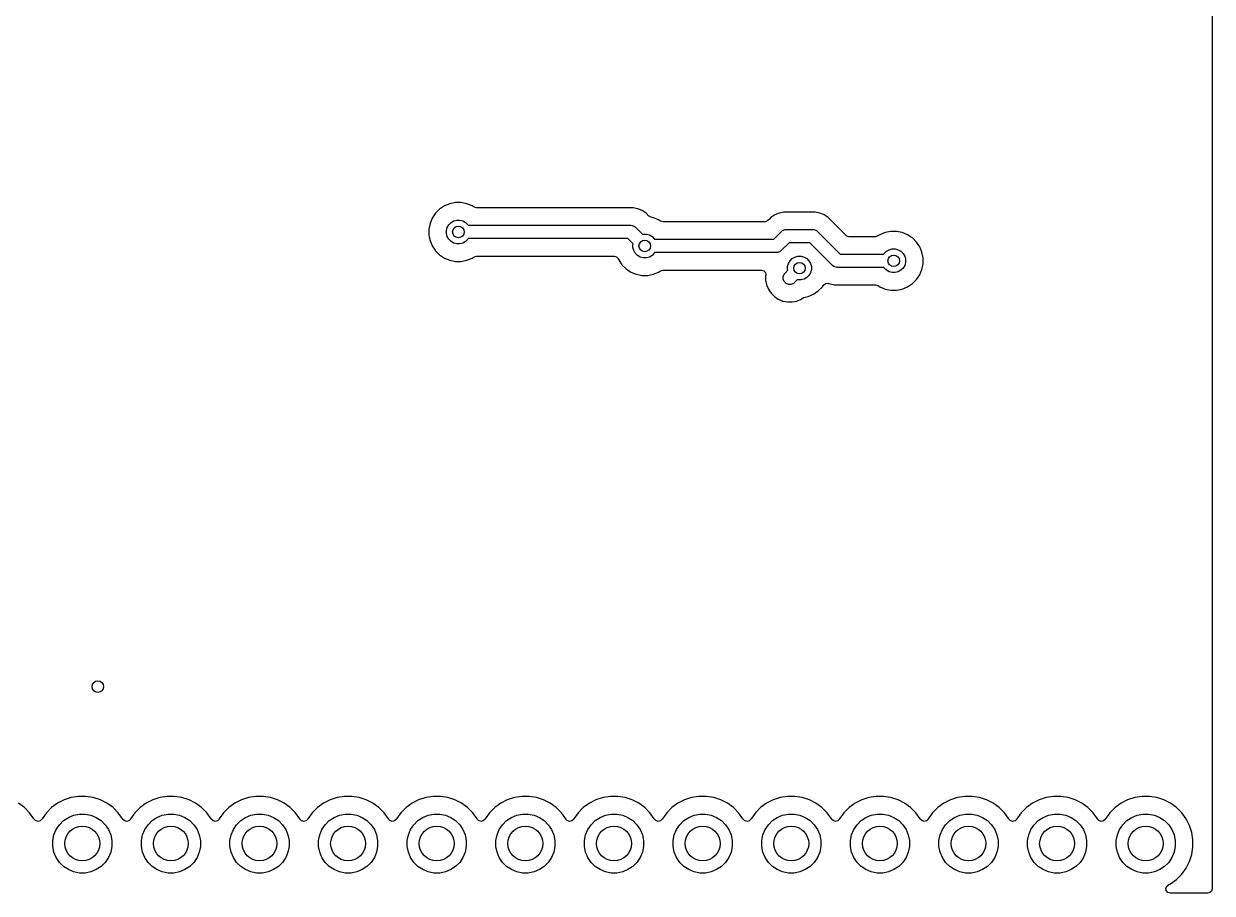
# Model space of a CAD drawing. Extents: x 2.38 to 6.32, y -6.47 to -4.51.
# Drawn here: x 4.975 to 6.316, y -6.473 to -5.492 of the extents above; entities that cross this region are included whole.
import ezdxf

# ---------------------------------------------------------------- set-up
doc = ezdxf.new("R2010")
doc.units = 0
doc.header["$MEASUREMENT"] = 0
doc.layers.add('BLACK', color=7, linetype='CONTINUOUS')

msp = doc.modelspace()

# ---------------------------------------------------------------- linework, layer by layer
at = {"layer": 'BLACK', "linetype": 'CONTINUOUS'}
for p, q in [((6.3159, -5.0729), (6.3159, -6.4684)), ((5.4495, -5.6977), (5.4441, -5.7013)), ((5.4556, -5.6952), (5.4495, -5.6977)), ((5.462, -5.6939), (5.4556, -5.6952)), ((5.4556, -5.6952), (5.4556, -5.6952)), ((5.4685, -5.6939), (5.462, -5.6939)), ((5.462, -5.6939), (5.462, -5.6939)), ((5.4749, -5.6952), (5.4685, -5.6939)), ((5.4685, -5.6939), (5.4685, -5.6939)), ((5.481, -5.6977), (5.4749, -5.6952)), ((5.4749, -5.6952), (5.4749, -5.6952)), ((5.4831, -5.699), (5.481, -5.6977)), ((5.4831, -5.6991), (5.4831, -5.699)), ((5.4858, -5.6999), (5.4831, -5.6991)), ((5.4358, -5.7114), (5.4333, -5.7174)), ((5.4395, -5.7059), (5.4358, -5.7114)), ((5.4441, -5.7013), (5.4395, -5.7059)), ((5.4395, -5.7059), (5.4395, -5.7059)), ((5.4441, -5.7013), (5.4441, -5.7013)), ((5.6625, -5.6999), (5.4858, -5.6999)), ((5.6677, -5.7009), (5.6625, -5.6999)), ((5.6625, -5.6999), (5.6625, -5.6999)), ((5.6727, -5.703), (5.6677, -5.7009)), ((5.6677, -5.7009), (5.6677, -5.7009)), ((5.6771, -5.706), (5.6727, -5.703)), ((5.6803, -5.7091), (5.6771, -5.706)), ((5.6804, -5.7092), (5.6803, -5.7091)), ((5.6829, -5.7105), (5.6804, -5.7092)), ((5.6853, -5.711), (5.6829, -5.7105)), ((5.6913, -5.7135), (5.6853, -5.711)), ((5.6853, -5.711), (5.6853, -5.711)), ((5.6853, -5.711), (5.6853, -5.711)), ((5.8162, -5.7125), (5.8145, -5.7143)), ((5.818, -5.7108), (5.8162, -5.7125)), ((5.8224, -5.7078), (5.818, -5.7108)), ((5.8274, -5.7057), (5.8224, -5.7078)), ((5.8326, -5.7047), (5.8274, -5.7057)), ((5.8274, -5.7057), (5.8274, -5.7057)), ((5.8678, -5.7047), (5.8326, -5.7047)), ((5.8326, -5.7047), (5.8326, -5.7047)), ((5.8731, -5.7057), (5.8678, -5.7047)), ((5.8678, -5.7047), (5.8678, -5.7047)), ((5.8773, -5.7075), (5.8731, -5.7057)), ((5.8731, -5.7057), (5.8731, -5.7057)), ((5.878, -5.7078), (5.8773, -5.7075)), ((5.8825, -5.7108), (5.878, -5.7078)), ((5.9027, -5.731), (5.8825, -5.7108)), ((5.4333, -5.7174), (5.432, -5.7238)), ((5.432, -5.7238), (5.432, -5.7304)), ((5.4333, -5.7174), (5.4333, -5.7174)), ((5.4519, -5.7253), (5.4528, -5.7219)), ((5.4519, -5.7289), (5.4519, -5.7253)), ((5.4528, -5.7219), (5.4545, -5.7189)), ((5.4545, -5.7189), (5.457, -5.7164)), ((5.457, -5.7164), (5.4601, -5.7146)), ((5.4601, -5.7146), (5.4635, -5.7137)), ((5.4635, -5.7137), (5.467, -5.7137)), ((5.467, -5.7137), (5.4704, -5.7146)), ((5.4704, -5.7146), (5.4735, -5.7164)), ((5.4735, -5.7164), (5.476, -5.7189)), ((5.476, -5.7189), (5.4764, -5.7196)), ((5.4764, -5.7196), (5.6598, -5.7196)), ((5.6598, -5.7196), (5.6613, -5.7197)), ((5.6613, -5.7197), (5.664, -5.7209)), ((5.664, -5.7209), (5.6651, -5.7218)), ((5.6651, -5.7218), (5.6731, -5.7297)), ((5.6934, -5.7149), (5.6913, -5.7135)), ((5.6935, -5.7149), (5.6934, -5.7149)), ((5.6962, -5.7157), (5.6935, -5.7149)), ((5.811, -5.7157), (5.6962, -5.7157)), ((5.812, -5.7156), (5.811, -5.7157)), ((5.8145, -5.7143), (5.812, -5.7156)), ((5.83, -5.7266), (5.8312, -5.7256)), ((5.8312, -5.7256), (5.8339, -5.7245)), ((5.8312, -5.7256), (5.8312, -5.7256)), ((5.8339, -5.7245), (5.8353, -5.7244)), ((5.8353, -5.7244), (5.8651, -5.7244)), ((5.8651, -5.7244), (5.8666, -5.7245)), ((5.8666, -5.7245), (5.8693, -5.7256)), ((5.8693, -5.7256), (5.8704, -5.7266)), ((5.432, -5.7304), (5.4325, -5.7325)), ((5.4325, -5.7325), (5.4333, -5.7368)), ((5.4333, -5.7368), (5.4358, -5.7428)), ((5.4528, -5.7323), (5.4519, -5.7289)), ((5.4545, -5.7353), (5.4528, -5.7323)), ((5.457, -5.7378), (5.4545, -5.7353)), ((5.4601, -5.7396), (5.457, -5.7378)), ((5.4735, -5.7378), (5.4704, -5.7396)), ((5.476, -5.7353), (5.4735, -5.7378)), ((5.4764, -5.7346), (5.476, -5.7353)), ((5.6567, -5.7346), (5.4764, -5.7346)), ((5.6624, -5.7404), (5.6567, -5.7346)), ((5.6731, -5.7297), (5.6739, -5.7295)), ((5.6739, -5.7295), (5.6774, -5.7295)), ((5.6774, -5.7295), (5.6808, -5.7304)), ((5.6808, -5.7304), (5.6838, -5.7322)), ((5.6838, -5.7322), (5.6863, -5.7347)), ((5.6863, -5.7347), (5.6867, -5.7354)), ((5.6867, -5.7354), (5.8212, -5.7354)), ((5.8212, -5.7354), (5.83, -5.7266)), ((5.8384, -5.7394), (5.8296, -5.7482)), ((5.862, -5.7394), (5.8384, -5.7394)), ((5.8876, -5.765), (5.862, -5.7394)), ((5.8704, -5.7266), (5.896, -5.7522)), ((5.9036, -5.7317), (5.9027, -5.731)), ((5.9062, -5.7325), (5.9036, -5.7317)), ((5.9359, -5.7325), (5.9062, -5.7325)), ((5.936, -5.7325), (5.9359, -5.7325)), ((5.9387, -5.7316), (5.936, -5.7325)), ((5.9407, -5.7302), (5.9387, -5.7316)), ((5.9468, -5.7277), (5.9407, -5.7302)), ((5.9532, -5.7265), (5.9468, -5.7277)), ((5.9468, -5.7277), (5.9468, -5.7277)), ((5.9597, -5.7265), (5.9532, -5.7265)), ((5.9532, -5.7265), (5.9532, -5.7265)), ((5.9659, -5.7277), (5.9597, -5.7265)), ((5.9597, -5.7265), (5.9597, -5.7265)), ((5.9661, -5.7277), (5.9659, -5.7277)), ((5.9722, -5.7302), (5.9661, -5.7277)), ((5.9743, -5.7317), (5.9722, -5.7302)), ((5.9776, -5.7339), (5.9743, -5.7317)), ((5.9822, -5.7385), (5.9776, -5.7339)), ((5.9776, -5.7339), (5.9776, -5.7339)), ((5.9859, -5.7439), (5.9822, -5.7385)), ((5.9822, -5.7385), (5.9822, -5.7385)), ((5.4358, -5.7428), (5.439, -5.7475)), ((5.439, -5.7475), (5.4395, -5.7483)), ((5.4395, -5.7483), (5.4395, -5.7483)), ((5.4395, -5.7483), (5.4441, -5.7529)), ((5.4441, -5.7529), (5.4441, -5.7529)), ((5.4441, -5.7529), (5.4495, -5.7565)), ((5.4635, -5.7405), (5.4601, -5.7396)), ((5.467, -5.7405), (5.4635, -5.7405)), ((5.4704, -5.7396), (5.467, -5.7405)), ((5.6622, -5.7412), (5.6624, -5.7404)), ((5.6622, -5.7447), (5.6622, -5.7412)), ((5.6631, -5.7481), (5.6622, -5.7447)), ((5.6649, -5.7511), (5.6631, -5.7481)), ((5.6674, -5.7536), (5.6649, -5.7511)), ((5.6863, -5.7511), (5.6838, -5.7536)), ((5.6867, -5.7504), (5.6863, -5.7511)), ((5.8243, -5.7504), (5.6867, -5.7504)), ((5.8258, -5.7503), (5.8243, -5.7504)), ((5.8285, -5.7491), (5.8258, -5.7503)), ((5.8296, -5.7482), (5.8285, -5.7491)), ((5.896, -5.7522), (5.9453, -5.7522)), ((5.9453, -5.7522), (5.9457, -5.7514)), ((5.9457, -5.7514), (5.9482, -5.7489)), ((5.9482, -5.7489), (5.9513, -5.7472)), ((5.9513, -5.7472), (5.9547, -5.7463)), ((5.9547, -5.7463), (5.9582, -5.7463)), ((5.9582, -5.7463), (5.9616, -5.7472)), ((5.9616, -5.7472), (5.9647, -5.7489)), ((5.9647, -5.7489), (5.9672, -5.7514)), ((5.9672, -5.7514), (5.9689, -5.7545)), ((5.9884, -5.75), (5.9859, -5.7439)), ((5.9897, -5.7564), (5.9884, -5.75)), ((5.4495, -5.7565), (5.4556, -5.759)), ((5.4556, -5.759), (5.462, -5.7603)), ((5.462, -5.7603), (5.462, -5.7603)), ((5.462, -5.7603), (5.4685, -5.7603)), ((5.4685, -5.7603), (5.4749, -5.759)), ((5.4685, -5.7603), (5.4685, -5.7603)), ((5.4749, -5.759), (5.481, -5.7565)), ((5.481, -5.7565), (5.4831, -5.7551)), ((5.4831, -5.7551), (5.4857, -5.7543)), ((5.4857, -5.7543), (5.4858, -5.7543)), ((5.4858, -5.7543), (5.6411, -5.7543)), ((5.6411, -5.7543), (5.6438, -5.7551)), ((5.6438, -5.7551), (5.6456, -5.7572)), ((5.6456, -5.7572), (5.6457, -5.7574)), ((5.6457, -5.7574), (5.6462, -5.7586)), ((5.6462, -5.7586), (5.6462, -5.7586)), ((5.6462, -5.7586), (5.6498, -5.7641)), ((5.6498, -5.7641), (5.6498, -5.7641)), ((5.6498, -5.7641), (5.6545, -5.7687)), ((5.6705, -5.7554), (5.6674, -5.7536)), ((5.6739, -5.7563), (5.6705, -5.7554)), ((5.6774, -5.7563), (5.6739, -5.7563)), ((5.6808, -5.7554), (5.6774, -5.7563)), ((5.6838, -5.7536), (5.6808, -5.7554)), ((5.8368, -5.7661), (5.8378, -5.7627)), ((5.8368, -5.7696), (5.8368, -5.7661)), ((5.8378, -5.7627), (5.8395, -5.7597)), ((5.8395, -5.7597), (5.842, -5.7572)), ((5.842, -5.7572), (5.8451, -5.7554)), ((5.8451, -5.7554), (5.8485, -5.7545)), ((5.8485, -5.7545), (5.852, -5.7545)), ((5.852, -5.7545), (5.8554, -5.7554)), ((5.8554, -5.7554), (5.8585, -5.7572)), ((5.8585, -5.7572), (5.8609, -5.7597)), ((5.8609, -5.7597), (5.8627, -5.7627)), ((5.8627, -5.7627), (5.8636, -5.7661)), ((5.8636, -5.7661), (5.8636, -5.7696)), ((5.8888, -5.7659), (5.8876, -5.765)), ((5.8915, -5.767), (5.8888, -5.7659)), ((5.9689, -5.7648), (5.9672, -5.7679)), ((5.9689, -5.7545), (5.9698, -5.7579)), ((5.9698, -5.7614), (5.9689, -5.7648)), ((5.9698, -5.7579), (5.9698, -5.7614)), ((5.9884, -5.7693), (5.9897, -5.7629)), ((5.9897, -5.7629), (5.9897, -5.7564)), ((5.6545, -5.7687), (5.6545, -5.7687)), ((5.6545, -5.7687), (5.6599, -5.7723)), ((5.6599, -5.7723), (5.6659, -5.7748)), ((5.6659, -5.7748), (5.6723, -5.7761)), ((5.6723, -5.7761), (5.6723, -5.7761)), ((5.6723, -5.7761), (5.6789, -5.7761)), ((5.6789, -5.7761), (5.6853, -5.7748)), ((5.6789, -5.7761), (5.6789, -5.7761)), ((5.6853, -5.7748), (5.6913, -5.7723)), ((5.6913, -5.7723), (5.6934, -5.771)), ((5.6934, -5.771), (5.6961, -5.7701)), ((5.6961, -5.7701), (5.6962, -5.7701)), ((5.6962, -5.7701), (5.8072, -5.7701)), ((5.8072, -5.7701), (5.8099, -5.7709)), ((5.8099, -5.7709), (5.8117, -5.773)), ((5.8117, -5.773), (5.8121, -5.7758)), ((5.8121, -5.7758), (5.812, -5.776)), ((5.812, -5.776), (5.812, -5.7762)), ((5.812, -5.7762), (5.812, -5.7816)), ((5.8318, -5.7775), (5.833, -5.7747)), ((5.8318, -5.7804), (5.8318, -5.7775)), ((5.833, -5.7747), (5.8339, -5.7736)), ((5.8339, -5.7736), (5.8371, -5.7704)), ((5.8371, -5.7704), (5.8368, -5.7696)), ((5.8585, -5.7786), (5.8554, -5.7804)), ((5.8609, -5.7761), (5.8585, -5.7786)), ((5.8627, -5.7731), (5.8609, -5.7761)), ((5.8636, -5.7696), (5.8627, -5.7731)), ((5.8929, -5.7672), (5.8915, -5.767)), ((5.9453, -5.7672), (5.8929, -5.7672)), ((5.9457, -5.7679), (5.9453, -5.7672)), ((5.9482, -5.7704), (5.9457, -5.7679)), ((5.9513, -5.7721), (5.9482, -5.7704)), ((5.9547, -5.773), (5.9513, -5.7721)), ((5.9582, -5.773), (5.9547, -5.773)), ((5.9616, -5.7721), (5.9582, -5.773)), ((5.9647, -5.7704), (5.9616, -5.7721)), ((5.9672, -5.7679), (5.9647, -5.7704)), ((5.9822, -5.7808), (5.9859, -5.7754)), ((5.9859, -5.7754), (5.9884, -5.7693)), ((5.812, -5.7816), (5.813, -5.7868)), ((5.813, -5.7868), (5.813, -5.7868)), ((5.813, -5.7868), (5.8131, -5.7869)), ((5.8131, -5.7869), (5.8151, -5.7918)), ((5.8151, -5.7918), (5.8164, -5.7937)), ((5.833, -5.7831), (5.8318, -5.7804)), ((5.835, -5.7851), (5.833, -5.7831)), ((5.8377, -5.7863), (5.835, -5.7851)), ((5.8407, -5.7863), (5.8377, -5.7863)), ((5.8434, -5.7851), (5.8407, -5.7863)), ((5.8445, -5.7842), (5.8434, -5.7851)), ((5.8477, -5.7811), (5.8445, -5.7842)), ((5.8485, -5.7813), (5.8477, -5.7811)), ((5.852, -5.7813), (5.8485, -5.7813)), ((5.8554, -5.7804), (5.852, -5.7813)), ((5.8714, -5.7937), (5.876, -5.7891)), ((5.876, -5.7891), (5.8774, -5.787)), ((5.8774, -5.787), (5.8795, -5.7852)), ((5.8795, -5.7852), (5.8823, -5.7849)), ((5.8823, -5.7849), (5.8834, -5.7852)), ((5.8834, -5.7852), (5.885, -5.7858)), ((5.885, -5.7858), (5.8902, -5.7869)), ((5.8902, -5.7869), (5.9359, -5.7869)), ((5.9359, -5.7869), (5.9386, -5.7876)), ((5.9386, -5.7876), (5.9387, -5.7877)), ((5.9387, -5.7877), (5.9407, -5.7891)), ((5.9407, -5.7891), (5.9468, -5.7916)), ((5.9468, -5.7916), (5.9532, -5.7929)), ((5.9532, -5.7929), (5.9532, -5.7929)), ((5.9532, -5.7929), (5.9597, -5.7929)), ((5.9597, -5.7929), (5.9661, -5.7916)), ((5.9597, -5.7929), (5.9597, -5.7929)), ((5.9661, -5.7916), (5.9722, -5.7891)), ((5.9722, -5.7891), (5.9776, -5.7854)), ((5.9776, -5.7854), (5.9822, -5.7808)), ((5.8164, -5.7937), (5.8181, -5.7963)), ((5.8181, -5.7963), (5.8181, -5.7963)), ((5.8181, -5.7963), (5.8219, -5.8)), ((5.8219, -5.8), (5.8219, -5.8)), ((5.8219, -5.8), (5.8219, -5.8)), ((5.8219, -5.8), (5.8263, -5.803)), ((5.8263, -5.803), (5.8313, -5.8051)), ((5.8313, -5.8051), (5.8365, -5.8061)), ((5.8365, -5.8061), (5.8365, -5.8061)), ((5.8365, -5.8061), (5.8419, -5.8061)), ((5.8419, -5.8061), (5.8471, -5.8051)), ((5.8419, -5.8061), (5.8419, -5.8061)), ((5.8471, -5.8051), (5.8521, -5.803)), ((5.8521, -5.803), (5.8548, -5.8012)), ((5.8548, -5.8012), (5.8566, -5.8005)), ((5.8566, -5.8005), (5.8599, -5.7998)), ((5.8599, -5.7998), (5.866, -5.7973)), ((5.866, -5.7973), (5.8714, -5.7937)), ((5.0205, -6.368), (5.0131, -6.3718)), ((5.0285, -6.3655), (5.0205, -6.368)), ((5.0205, -6.368), (5.0205, -6.368)), ((5.0368, -6.3642), (5.0285, -6.3655)), ((5.0285, -6.3655), (5.0285, -6.3655)), ((5.0285, -6.3655), (5.0285, -6.3655)), ((5.0451, -6.3642), (5.0368, -6.3642)), ((5.0534, -6.3655), (5.0451, -6.3642)), ((5.0614, -6.368), (5.0534, -6.3655)), ((5.0688, -6.3718), (5.0614, -6.368)), ((5.1205, -6.368), (5.1131, -6.3718)), ((5.1285, -6.3655), (5.1205, -6.368)), ((5.1205, -6.368), (5.1205, -6.368)), ((5.1368, -6.3642), (5.1285, -6.3655)), ((5.1285, -6.3655), (5.1285, -6.3655)), ((5.1285, -6.3655), (5.1285, -6.3655)), ((5.1451, -6.3642), (5.1368, -6.3642)), ((5.1534, -6.3655), (5.1451, -6.3642)), ((5.1614, -6.368), (5.1534, -6.3655)), ((5.1688, -6.3718), (5.1614, -6.368)), ((5.2205, -6.368), (5.2131, -6.3718)), ((5.2285, -6.3655), (5.2205, -6.368)), ((5.2205, -6.368), (5.2205, -6.368)), ((5.2368, -6.3642), (5.2285, -6.3655)), ((5.2285, -6.3655), (5.2285, -6.3655)), ((5.2285, -6.3655), (5.2285, -6.3655)), ((5.2451, -6.3642), (5.2368, -6.3642)), ((5.2534, -6.3655), (5.2451, -6.3642)), ((5.2614, -6.368), (5.2534, -6.3655)), ((5.2688, -6.3718), (5.2614, -6.368)), ((5.3205, -6.368), (5.3131, -6.3718)), ((5.3285, -6.3655), (5.3205, -6.368)), ((5.3205, -6.368), (5.3205, -6.368)), ((5.3368, -6.3642), (5.3285, -6.3655)), ((5.3285, -6.3655), (5.3285, -6.3655)), ((5.3285, -6.3655), (5.3285, -6.3655)), ((5.3451, -6.3642), (5.3368, -6.3642)), ((5.3534, -6.3655), (5.3451, -6.3642)), ((5.3614, -6.368), (5.3534, -6.3655)), ((5.3688, -6.3718), (5.3614, -6.368)), ((5.4205, -6.368), (5.4131, -6.3718)), ((5.4285, -6.3655), (5.4205, -6.368)), ((5.4205, -6.368), (5.4205, -6.368)), ((5.4368, -6.3642), (5.4285, -6.3655)), ((5.4285, -6.3655), (5.4285, -6.3655)), ((5.4285, -6.3655), (5.4285, -6.3655)), ((5.4451, -6.3642), (5.4368, -6.3642)), ((5.4534, -6.3655), (5.4451, -6.3642)), ((5.4614, -6.368), (5.4534, -6.3655)), ((5.4688, -6.3718), (5.4614, -6.368)), ((5.5205, -6.368), (5.5131, -6.3718)), ((5.5285, -6.3655), (5.5205, -6.368)), ((5.5205, -6.368), (5.5205, -6.368)), ((5.5368, -6.3642), (5.5285, -6.3655)), ((5.5285, -6.3655), (5.5285, -6.3655)), ((5.5285, -6.3655), (5.5285, -6.3655)), ((5.5451, -6.3642), (5.5368, -6.3642)), ((5.5534, -6.3655), (5.5451, -6.3642)), ((5.5614, -6.368), (5.5534, -6.3655)), ((5.5688, -6.3718), (5.5614, -6.368)), ((5.6205, -6.368), (5.6131, -6.3718)), ((5.6285, -6.3655), (5.6205, -6.368)), ((5.6205, -6.368), (5.6205, -6.368)), ((5.6368, -6.3642), (5.6285, -6.3655)), ((5.6285, -6.3655), (5.6285, -6.3655)), ((5.6285, -6.3655), (5.6285, -6.3655)), ((5.6451, -6.3642), (5.6368, -6.3642)), ((5.6534, -6.3655), (5.6451, -6.3642)), ((5.6614, -6.368), (5.6534, -6.3655)), ((5.6688, -6.3718), (5.6614, -6.368)), ((5.7205, -6.368), (5.7131, -6.3718)), ((5.7285, -6.3655), (5.7205, -6.368)), ((5.7205, -6.368), (5.7205, -6.368)), ((5.7368, -6.3642), (5.7285, -6.3655)), ((5.7285, -6.3655), (5.7285, -6.3655)), ((5.7285, -6.3655), (5.7285, -6.3655)), ((5.7451, -6.3642), (5.7368, -6.3642)), ((5.7534, -6.3655), (5.7451, -6.3642)), ((5.7614, -6.368), (5.7534, -6.3655)), ((5.7688, -6.3718), (5.7614, -6.368)), ((5.8205, -6.368), (5.8131, -6.3718)), ((5.8285, -6.3655), (5.8205, -6.368)), ((5.8205, -6.368), (5.8205, -6.368)), ((5.8368, -6.3642), (5.8285, -6.3655)), ((5.8285, -6.3655), (5.8285, -6.3655)), ((5.8285, -6.3655), (5.8285, -6.3655)), ((5.8451, -6.3642), (5.8368, -6.3642)), ((5.8534, -6.3655), (5.8451, -6.3642)), ((5.8614, -6.368), (5.8534, -6.3655)), ((5.8688, -6.3718), (5.8614, -6.368)), ((5.9205, -6.368), (5.9131, -6.3718)), ((5.9285, -6.3655), (5.9205, -6.368)), ((5.9205, -6.368), (5.9205, -6.368)), ((5.9368, -6.3642), (5.9285, -6.3655)), ((5.9285, -6.3655), (5.9285, -6.3655)), ((5.9285, -6.3655), (5.9285, -6.3655)), ((5.9451, -6.3642), (5.9368, -6.3642)), ((5.9534, -6.3655), (5.9451, -6.3642)), ((5.9614, -6.368), (5.9534, -6.3655)), ((5.9688, -6.3718), (5.9614, -6.368)), ((6.0205, -6.368), (6.0131, -6.3718)), ((6.0285, -6.3655), (6.0205, -6.368)), ((6.0205, -6.368), (6.0205, -6.368)), ((6.0368, -6.3642), (6.0285, -6.3655)), ((6.0285, -6.3655), (6.0285, -6.3655)), ((6.0285, -6.3655), (6.0285, -6.3655)), ((6.0451, -6.3642), (6.0368, -6.3642)), ((6.0534, -6.3655), (6.0451, -6.3642)), ((6.0614, -6.368), (6.0534, -6.3655)), ((6.0688, -6.3718), (6.0614, -6.368)), ((6.1205, -6.368), (6.1131, -6.3718)), ((6.1285, -6.3655), (6.1205, -6.368)), ((6.1205, -6.368), (6.1205, -6.368)), ((6.1368, -6.3642), (6.1285, -6.3655)), ((6.1285, -6.3655), (6.1285, -6.3655)), ((6.1285, -6.3655), (6.1285, -6.3655)), ((6.1451, -6.3642), (6.1368, -6.3642)), ((6.1534, -6.3655), (6.1451, -6.3642)), ((6.1614, -6.368), (6.1534, -6.3655)), ((6.1688, -6.3718), (6.1614, -6.368)), ((6.2205, -6.368), (6.2131, -6.3718)), ((6.2285, -6.3655), (6.2205, -6.368)), ((6.2205, -6.368), (6.2205, -6.368)), ((6.2368, -6.3642), (6.2285, -6.3655)), ((6.2285, -6.3655), (6.2285, -6.3655)), ((6.2285, -6.3655), (6.2285, -6.3655)), ((6.2451, -6.3642), (6.2368, -6.3642)), ((6.2534, -6.3655), (6.2451, -6.3642)), ((6.2614, -6.368), (6.2534, -6.3655)), ((6.2688, -6.3718), (6.2614, -6.368)), ((4.9756, -6.3768), (4.9688, -6.3718)), ((4.9815, -6.3827), (4.9756, -6.3768)), ((4.9756, -6.3768), (4.9756, -6.3768)), ((4.9756, -6.3768), (4.9756, -6.3768)), ((4.9864, -6.3895), (4.9815, -6.3827)), ((4.9815, -6.3827), (4.9815, -6.3827)), ((4.9815, -6.3827), (4.9815, -6.3827)), ((5.0004, -6.3827), (4.9955, -6.3895)), ((5.0063, -6.3768), (5.0004, -6.3827)), ((5.0004, -6.3827), (5.0004, -6.3827)), ((5.0131, -6.3718), (5.0063, -6.3768)), ((5.0063, -6.3768), (5.0063, -6.3768)), ((5.0756, -6.3768), (5.0688, -6.3718)), ((5.0815, -6.3827), (5.0756, -6.3768)), ((5.0756, -6.3768), (5.0756, -6.3768)), ((5.0756, -6.3768), (5.0756, -6.3768)), ((5.0864, -6.3895), (5.0815, -6.3827)), ((5.0815, -6.3827), (5.0815, -6.3827)), ((5.0815, -6.3827), (5.0815, -6.3827)), ((5.1004, -6.3827), (5.0955, -6.3895)), ((5.1063, -6.3768), (5.1004, -6.3827)), ((5.1004, -6.3827), (5.1004, -6.3827)), ((5.1131, -6.3718), (5.1063, -6.3768)), ((5.1063, -6.3768), (5.1063, -6.3768)), ((5.1756, -6.3768), (5.1688, -6.3718)), ((5.1815, -6.3827), (5.1756, -6.3768)), ((5.1756, -6.3768), (5.1756, -6.3768)), ((5.1756, -6.3768), (5.1756, -6.3768)), ((5.1864, -6.3895), (5.1815, -6.3827)), ((5.1815, -6.3827), (5.1815, -6.3827)), ((5.1815, -6.3827), (5.1815, -6.3827)), ((5.2004, -6.3827), (5.1955, -6.3895)), ((5.2063, -6.3768), (5.2004, -6.3827)), ((5.2004, -6.3827), (5.2004, -6.3827)), ((5.2131, -6.3718), (5.2063, -6.3768)), ((5.2063, -6.3768), (5.2063, -6.3768)), ((5.2756, -6.3768), (5.2688, -6.3718)), ((5.2815, -6.3827), (5.2756, -6.3768)), ((5.2756, -6.3768), (5.2756, -6.3768)), ((5.2756, -6.3768), (5.2756, -6.3768)), ((5.2864, -6.3895), (5.2815, -6.3827)), ((5.2815, -6.3827), (5.2815, -6.3827)), ((5.2815, -6.3827), (5.2815, -6.3827)), ((5.3004, -6.3827), (5.2955, -6.3895)), ((5.3063, -6.3768), (5.3004, -6.3827)), ((5.3004, -6.3827), (5.3004, -6.3827)), ((5.3131, -6.3718), (5.3063, -6.3768)), ((5.3063, -6.3768), (5.3063, -6.3768)), ((5.3756, -6.3768), (5.3688, -6.3718)), ((5.3815, -6.3827), (5.3756, -6.3768)), ((5.3756, -6.3768), (5.3756, -6.3768)), ((5.3756, -6.3768), (5.3756, -6.3768)), ((5.3864, -6.3895), (5.3815, -6.3827)), ((5.3815, -6.3827), (5.3815, -6.3827)), ((5.3815, -6.3827), (5.3815, -6.3827)), ((5.4004, -6.3827), (5.3955, -6.3895)), ((5.4063, -6.3768), (5.4004, -6.3827)), ((5.4004, -6.3827), (5.4004, -6.3827)), ((5.4131, -6.3718), (5.4063, -6.3768)), ((5.4063, -6.3768), (5.4063, -6.3768)), ((5.4756, -6.3768), (5.4688, -6.3718)), ((5.4815, -6.3827), (5.4756, -6.3768)), ((5.4756, -6.3768), (5.4756, -6.3768)), ((5.4756, -6.3768), (5.4756, -6.3768)), ((5.4864, -6.3895), (5.4815, -6.3827)), ((5.4815, -6.3827), (5.4815, -6.3827)), ((5.4815, -6.3827), (5.4815, -6.3827)), ((5.5004, -6.3827), (5.4955, -6.3895)), ((5.5063, -6.3768), (5.5004, -6.3827)), ((5.5004, -6.3827), (5.5004, -6.3827)), ((5.5131, -6.3718), (5.5063, -6.3768)), ((5.5063, -6.3768), (5.5063, -6.3768)), ((5.5756, -6.3768), (5.5688, -6.3718)), ((5.5815, -6.3827), (5.5756, -6.3768)), ((5.5756, -6.3768), (5.5756, -6.3768)), ((5.5756, -6.3768), (5.5756, -6.3768)), ((5.5864, -6.3895), (5.5815, -6.3827)), ((5.5815, -6.3827), (5.5815, -6.3827)), ((5.5815, -6.3827), (5.5815, -6.3827)), ((5.6004, -6.3827), (5.5955, -6.3895)), ((5.6063, -6.3768), (5.6004, -6.3827)), ((5.6004, -6.3827), (5.6004, -6.3827)), ((5.6131, -6.3718), (5.6063, -6.3768)), ((5.6063, -6.3768), (5.6063, -6.3768)), ((5.6756, -6.3768), (5.6688, -6.3718)), ((5.6815, -6.3827), (5.6756, -6.3768)), ((5.6756, -6.3768), (5.6756, -6.3768)), ((5.6756, -6.3768), (5.6756, -6.3768)), ((5.6864, -6.3895), (5.6815, -6.3827)), ((5.6815, -6.3827), (5.6815, -6.3827)), ((5.6815, -6.3827), (5.6815, -6.3827)), ((5.7004, -6.3827), (5.6955, -6.3895)), ((5.7063, -6.3768), (5.7004, -6.3827)), ((5.7004, -6.3827), (5.7004, -6.3827)), ((5.7131, -6.3718), (5.7063, -6.3768)), ((5.7063, -6.3768), (5.7063, -6.3768)), ((5.7756, -6.3768), (5.7688, -6.3718)), ((5.7815, -6.3827), (5.7756, -6.3768)), ((5.7756, -6.3768), (5.7756, -6.3768)), ((5.7756, -6.3768), (5.7756, -6.3768)), ((5.7864, -6.3895), (5.7815, -6.3827)), ((5.7815, -6.3827), (5.7815, -6.3827)), ((5.7815, -6.3827), (5.7815, -6.3827)), ((5.8004, -6.3827), (5.7955, -6.3895)), ((5.8063, -6.3768), (5.8004, -6.3827)), ((5.8004, -6.3827), (5.8004, -6.3827)), ((5.8131, -6.3718), (5.8063, -6.3768)), ((5.8063, -6.3768), (5.8063, -6.3768)), ((5.8756, -6.3768), (5.8688, -6.3718)), ((5.8815, -6.3827), (5.8756, -6.3768)), ((5.8756, -6.3768), (5.8756, -6.3768)), ((5.8756, -6.3768), (5.8756, -6.3768)), ((5.8864, -6.3895), (5.8815, -6.3827)), ((5.8815, -6.3827), (5.8815, -6.3827)), ((5.8815, -6.3827), (5.8815, -6.3827)), ((5.9004, -6.3827), (5.8955, -6.3895)), ((5.9063, -6.3768), (5.9004, -6.3827)), ((5.9004, -6.3827), (5.9004, -6.3827)), ((5.9131, -6.3718), (5.9063, -6.3768)), ((5.9063, -6.3768), (5.9063, -6.3768)), ((5.9756, -6.3768), (5.9688, -6.3718)), ((5.9815, -6.3827), (5.9756, -6.3768)), ((5.9756, -6.3768), (5.9756, -6.3768)), ((5.9756, -6.3768), (5.9756, -6.3768)), ((5.9864, -6.3895), (5.9815, -6.3827)), ((5.9815, -6.3827), (5.9815, -6.3827)), ((5.9815, -6.3827), (5.9815, -6.3827)), ((6.0004, -6.3827), (5.9955, -6.3895)), ((6.0063, -6.3768), (6.0004, -6.3827)), ((6.0004, -6.3827), (6.0004, -6.3827)), ((6.0131, -6.3718), (6.0063, -6.3768)), ((6.0063, -6.3768), (6.0063, -6.3768)), ((6.0756, -6.3768), (6.0688, -6.3718)), ((6.0815, -6.3827), (6.0756, -6.3768)), ((6.0756, -6.3768), (6.0756, -6.3768)), ((6.0756, -6.3768), (6.0756, -6.3768)), ((6.0864, -6.3895), (6.0815, -6.3827)), ((6.0815, -6.3827), (6.0815, -6.3827)), ((6.0815, -6.3827), (6.0815, -6.3827)), ((6.1004, -6.3827), (6.0955, -6.3895)), ((6.1063, -6.3768), (6.1004, -6.3827)), ((6.1004, -6.3827), (6.1004, -6.3827)), ((6.1131, -6.3718), (6.1063, -6.3768)), ((6.1063, -6.3768), (6.1063, -6.3768)), ((6.1756, -6.3768), (6.1688, -6.3718)), ((6.1815, -6.3827), (6.1756, -6.3768)), ((6.1756, -6.3768), (6.1756, -6.3768)), ((6.1756, -6.3768), (6.1756, -6.3768)), ((6.1864, -6.3895), (6.1815, -6.3827)), ((6.1815, -6.3827), (6.1815, -6.3827)), ((6.1815, -6.3827), (6.1815, -6.3827)), ((6.2004, -6.3827), (6.1955, -6.3895)), ((6.2063, -6.3768), (6.2004, -6.3827)), ((6.2004, -6.3827), (6.2004, -6.3827)), ((6.2131, -6.3718), (6.2063, -6.3768)), ((6.2063, -6.3768), (6.2063, -6.3768)), ((6.2756, -6.3768), (6.2688, -6.3718)), ((6.2815, -6.3827), (6.2756, -6.3768)), ((6.2756, -6.3768), (6.2756, -6.3768)), ((6.2756, -6.3768), (6.2756, -6.3768)), ((6.2864, -6.3895), (6.2815, -6.3827)), ((6.2815, -6.3827), (6.2815, -6.3827)), ((6.2815, -6.3827), (6.2815, -6.3827)), ((4.9865, -6.3897), (4.9864, -6.3895)), ((4.9864, -6.3895), (4.9864, -6.3895)), ((4.9881, -6.3915), (4.9865, -6.3897)), ((4.9907, -6.3924), (4.9881, -6.3915)), ((4.9934, -6.3917), (4.9907, -6.3924)), ((4.9954, -6.3897), (4.9934, -6.3917)), ((4.9955, -6.3895), (4.9954, -6.3897)), ((5.0114, -6.4015), (5.0151, -6.3961)), ((5.0151, -6.3961), (5.0197, -6.3915)), ((5.0197, -6.3915), (5.0252, -6.3878)), ((5.0252, -6.3878), (5.0312, -6.3853)), ((5.0312, -6.3853), (5.0377, -6.384)), ((5.0377, -6.384), (5.0442, -6.384)), ((5.0442, -6.384), (5.0507, -6.3853)), ((5.0507, -6.3853), (5.0567, -6.3878)), ((5.0567, -6.3878), (5.0622, -6.3915)), ((5.0622, -6.3915), (5.0668, -6.3961)), ((5.0668, -6.3961), (5.0705, -6.4015)), ((5.0865, -6.3897), (5.0864, -6.3895)), ((5.0864, -6.3895), (5.0864, -6.3895)), ((5.0881, -6.3915), (5.0865, -6.3897)), ((5.0907, -6.3924), (5.0881, -6.3915)), ((5.0934, -6.3917), (5.0907, -6.3924)), ((5.0954, -6.3897), (5.0934, -6.3917)), ((5.0955, -6.3895), (5.0954, -6.3897)), ((5.1114, -6.4015), (5.1151, -6.3961)), ((5.1151, -6.3961), (5.1197, -6.3915)), ((5.1197, -6.3915), (5.1252, -6.3878)), ((5.1252, -6.3878), (5.1312, -6.3853)), ((5.1312, -6.3853), (5.1377, -6.384)), ((5.1377, -6.384), (5.1442, -6.384)), ((5.1442, -6.384), (5.1507, -6.3853)), ((5.1507, -6.3853), (5.1567, -6.3878)), ((5.1567, -6.3878), (5.1622, -6.3915)), ((5.1622, -6.3915), (5.1668, -6.3961)), ((5.1668, -6.3961), (5.1705, -6.4015)), ((5.1865, -6.3897), (5.1864, -6.3895)), ((5.1864, -6.3895), (5.1864, -6.3895)), ((5.1881, -6.3915), (5.1865, -6.3897)), ((5.1907, -6.3924), (5.1881, -6.3915)), ((5.1934, -6.3917), (5.1907, -6.3924)), ((5.1954, -6.3897), (5.1934, -6.3917)), ((5.1955, -6.3895), (5.1954, -6.3897)), ((5.2114, -6.4015), (5.2151, -6.3961)), ((5.2151, -6.3961), (5.2197, -6.3915)), ((5.2197, -6.3915), (5.2252, -6.3878)), ((5.2252, -6.3878), (5.2312, -6.3853)), ((5.2312, -6.3853), (5.2377, -6.384)), ((5.2377, -6.384), (5.2442, -6.384)), ((5.2442, -6.384), (5.2507, -6.3853)), ((5.2507, -6.3853), (5.2567, -6.3878)), ((5.2567, -6.3878), (5.2622, -6.3915)), ((5.2622, -6.3915), (5.2668, -6.3961)), ((5.2668, -6.3961), (5.2705, -6.4015)), ((5.2865, -6.3897), (5.2864, -6.3895)), ((5.2864, -6.3895), (5.2864, -6.3895)), ((5.2881, -6.3915), (5.2865, -6.3897)), ((5.2907, -6.3924), (5.2881, -6.3915)), ((5.2934, -6.3917), (5.2907, -6.3924)), ((5.2954, -6.3897), (5.2934, -6.3917)), ((5.2955, -6.3895), (5.2954, -6.3897)), ((5.3114, -6.4015), (5.3151, -6.3961)), ((5.3151, -6.3961), (5.3197, -6.3915)), ((5.3197, -6.3915), (5.3252, -6.3878)), ((5.3252, -6.3878), (5.3312, -6.3853)), ((5.3312, -6.3853), (5.3377, -6.384)), ((5.3377, -6.384), (5.3442, -6.384)), ((5.3442, -6.384), (5.3507, -6.3853)), ((5.3507, -6.3853), (5.3567, -6.3878)), ((5.3567, -6.3878), (5.3622, -6.3915)), ((5.3622, -6.3915), (5.3668, -6.3961)), ((5.3668, -6.3961), (5.3705, -6.4015)), ((5.3865, -6.3897), (5.3864, -6.3895)), ((5.3864, -6.3895), (5.3864, -6.3895)), ((5.3881, -6.3915), (5.3865, -6.3897)), ((5.3907, -6.3924), (5.3881, -6.3915)), ((5.3934, -6.3917), (5.3907, -6.3924)), ((5.3954, -6.3897), (5.3934, -6.3917)), ((5.3955, -6.3895), (5.3954, -6.3897)), ((5.4114, -6.4015), (5.4151, -6.3961)), ((5.4151, -6.3961), (5.4197, -6.3915)), ((5.4197, -6.3915), (5.4252, -6.3878)), ((5.4252, -6.3878), (5.4312, -6.3853)), ((5.4312, -6.3853), (5.4377, -6.384)), ((5.4377, -6.384), (5.4442, -6.384)), ((5.4442, -6.384), (5.4507, -6.3853)), ((5.4507, -6.3853), (5.4567, -6.3878)), ((5.4567, -6.3878), (5.4622, -6.3915)), ((5.4622, -6.3915), (5.4668, -6.3961)), ((5.4668, -6.3961), (5.4705, -6.4015)), ((5.4865, -6.3897), (5.4864, -6.3895)), ((5.4864, -6.3895), (5.4864, -6.3895)), ((5.4881, -6.3915), (5.4865, -6.3897)), ((5.4907, -6.3924), (5.4881, -6.3915)), ((5.4934, -6.3917), (5.4907, -6.3924)), ((5.4954, -6.3897), (5.4934, -6.3917)), ((5.4955, -6.3895), (5.4954, -6.3897)), ((5.5114, -6.4015), (5.5151, -6.3961)), ((5.5151, -6.3961), (5.5197, -6.3915)), ((5.5197, -6.3915), (5.5252, -6.3878)), ((5.5252, -6.3878), (5.5312, -6.3853)), ((5.5312, -6.3853), (5.5377, -6.384)), ((5.5377, -6.384), (5.5442, -6.384)), ((5.5442, -6.384), (5.5507, -6.3853)), ((5.5507, -6.3853), (5.5567, -6.3878)), ((5.5567, -6.3878), (5.5622, -6.3915)), ((5.5622, -6.3915), (5.5668, -6.3961)), ((5.5668, -6.3961), (5.5705, -6.4015)), ((5.5865, -6.3897), (5.5864, -6.3895)), ((5.5864, -6.3895), (5.5864, -6.3895)), ((5.5881, -6.3915), (5.5865, -6.3897)), ((5.5907, -6.3924), (5.5881, -6.3915)), ((5.5934, -6.3917), (5.5907, -6.3924)), ((5.5954, -6.3897), (5.5934, -6.3917)), ((5.5955, -6.3895), (5.5954, -6.3897)), ((5.6114, -6.4015), (5.6151, -6.3961)), ((5.6151, -6.3961), (5.6197, -6.3915)), ((5.6197, -6.3915), (5.6252, -6.3878)), ((5.6252, -6.3878), (5.6312, -6.3853)), ((5.6312, -6.3853), (5.6377, -6.384)), ((5.6377, -6.384), (5.6442, -6.384)), ((5.6442, -6.384), (5.6507, -6.3853)), ((5.6507, -6.3853), (5.6567, -6.3878)), ((5.6567, -6.3878), (5.6622, -6.3915)), ((5.6622, -6.3915), (5.6668, -6.3961)), ((5.6668, -6.3961), (5.6705, -6.4015)), ((5.6865, -6.3897), (5.6864, -6.3895)), ((5.6864, -6.3895), (5.6864, -6.3895)), ((5.6881, -6.3915), (5.6865, -6.3897)), ((5.6907, -6.3924), (5.6881, -6.3915)), ((5.6934, -6.3917), (5.6907, -6.3924)), ((5.6954, -6.3897), (5.6934, -6.3917)), ((5.6955, -6.3895), (5.6954, -6.3897)), ((5.7114, -6.4015), (5.7151, -6.3961)), ((5.7151, -6.3961), (5.7197, -6.3915)), ((5.7197, -6.3915), (5.7252, -6.3878)), ((5.7252, -6.3878), (5.7312, -6.3853)), ((5.7312, -6.3853), (5.7377, -6.384)), ((5.7377, -6.384), (5.7442, -6.384)), ((5.7442, -6.384), (5.7507, -6.3853)), ((5.7507, -6.3853), (5.7567, -6.3878)), ((5.7567, -6.3878), (5.7622, -6.3915)), ((5.7622, -6.3915), (5.7668, -6.3961)), ((5.7668, -6.3961), (5.7705, -6.4015)), ((5.7865, -6.3897), (5.7864, -6.3895)), ((5.7864, -6.3895), (5.7864, -6.3895)), ((5.7881, -6.3915), (5.7865, -6.3897)), ((5.7907, -6.3924), (5.7881, -6.3915)), ((5.7934, -6.3917), (5.7907, -6.3924)), ((5.7954, -6.3897), (5.7934, -6.3917)), ((5.7955, -6.3895), (5.7954, -6.3897)), ((5.8114, -6.4015), (5.8151, -6.3961)), ((5.8151, -6.3961), (5.8197, -6.3915)), ((5.8197, -6.3915), (5.8252, -6.3878)), ((5.8252, -6.3878), (5.8312, -6.3853)), ((5.8312, -6.3853), (5.8377, -6.384)), ((5.8377, -6.384), (5.8442, -6.384)), ((5.8442, -6.384), (5.8507, -6.3853)), ((5.8507, -6.3853), (5.8567, -6.3878)), ((5.8567, -6.3878), (5.8622, -6.3915)), ((5.8622, -6.3915), (5.8668, -6.3961)), ((5.8668, -6.3961), (5.8705, -6.4015)), ((5.8865, -6.3897), (5.8864, -6.3895)), ((5.8864, -6.3895), (5.8864, -6.3895)), ((5.8881, -6.3915), (5.8865, -6.3897)), ((5.8907, -6.3924), (5.8881, -6.3915)), ((5.8934, -6.3917), (5.8907, -6.3924)), ((5.8954, -6.3897), (5.8934, -6.3917)), ((5.8955, -6.3895), (5.8954, -6.3897)), ((5.9114, -6.4015), (5.9151, -6.3961)), ((5.9151, -6.3961), (5.9197, -6.3915)), ((5.9197, -6.3915), (5.9252, -6.3878)), ((5.9252, -6.3878), (5.9312, -6.3853)), ((5.9312, -6.3853), (5.9377, -6.384)), ((5.9377, -6.384), (5.9442, -6.384)), ((5.9442, -6.384), (5.9507, -6.3853)), ((5.9507, -6.3853), (5.9567, -6.3878)), ((5.9567, -6.3878), (5.9622, -6.3915)), ((5.9622, -6.3915), (5.9668, -6.3961)), ((5.9668, -6.3961), (5.9705, -6.4015)), ((5.9865, -6.3897), (5.9864, -6.3895)), ((5.9864, -6.3895), (5.9864, -6.3895)), ((5.9881, -6.3915), (5.9865, -6.3897)), ((5.9907, -6.3924), (5.9881, -6.3915)), ((5.9934, -6.3917), (5.9907, -6.3924)), ((5.9954, -6.3897), (5.9934, -6.3917)), ((5.9955, -6.3895), (5.9954, -6.3897)), ((6.0114, -6.4015), (6.0151, -6.3961)), ((6.0151, -6.3961), (6.0197, -6.3915)), ((6.0197, -6.3915), (6.0252, -6.3878)), ((6.0252, -6.3878), (6.0312, -6.3853)), ((6.0312, -6.3853), (6.0377, -6.384)), ((6.0377, -6.384), (6.0442, -6.384)), ((6.0442, -6.384), (6.0507, -6.3853)), ((6.0507, -6.3853), (6.0567, -6.3878)), ((6.0567, -6.3878), (6.0622, -6.3915)), ((6.0622, -6.3915), (6.0668, -6.3961)), ((6.0668, -6.3961), (6.0705, -6.4015)), ((6.0865, -6.3897), (6.0864, -6.3895)), ((6.0864, -6.3895), (6.0864, -6.3895)), ((6.0881, -6.3915), (6.0865, -6.3897)), ((6.0907, -6.3924), (6.0881, -6.3915)), ((6.0934, -6.3917), (6.0907, -6.3924)), ((6.0954, -6.3897), (6.0934, -6.3917)), ((6.0955, -6.3895), (6.0954, -6.3897)), ((6.1114, -6.4015), (6.1151, -6.3961)), ((6.1151, -6.3961), (6.1197, -6.3915)), ((6.1197, -6.3915), (6.1252, -6.3878)), ((6.1252, -6.3878), (6.1312, -6.3853)), ((6.1312, -6.3853), (6.1377, -6.384)), ((6.1377, -6.384), (6.1442, -6.384)), ((6.1442, -6.384), (6.1507, -6.3853)), ((6.1507, -6.3853), (6.1567, -6.3878)), ((6.1567, -6.3878), (6.1622, -6.3915)), ((6.1622, -6.3915), (6.1668, -6.3961)), ((6.1668, -6.3961), (6.1705, -6.4015)), ((6.1865, -6.3897), (6.1864, -6.3895)), ((6.1864, -6.3895), (6.1864, -6.3895)), ((6.1881, -6.3915), (6.1865, -6.3897)), ((6.1907, -6.3924), (6.1881, -6.3915)), ((6.1934, -6.3917), (6.1907, -6.3924)), ((6.1954, -6.3897), (6.1934, -6.3917)), ((6.1955, -6.3895), (6.1954, -6.3897)), ((6.2114, -6.4015), (6.2151, -6.3961)), ((6.2151, -6.3961), (6.2197, -6.3915)), ((6.2197, -6.3915), (6.2252, -6.3878)), ((6.2252, -6.3878), (6.2312, -6.3853)), ((6.2312, -6.3853), (6.2377, -6.384)), ((6.2377, -6.384), (6.2442, -6.384)), ((6.2442, -6.384), (6.2507, -6.3853)), ((6.2507, -6.3853), (6.2567, -6.3878)), ((6.2567, -6.3878), (6.2622, -6.3915)), ((6.2622, -6.3915), (6.2668, -6.3961)), ((6.2668, -6.3961), (6.2705, -6.4015)), ((6.2902, -6.3969), (6.2864, -6.3895)), ((5.0076, -6.414), (5.0089, -6.4076)), ((5.0089, -6.4076), (5.0114, -6.4015)), ((5.0705, -6.4015), (5.073, -6.4076)), ((5.073, -6.4076), (5.0742, -6.414)), ((5.1076, -6.414), (5.1089, -6.4076)), ((5.1089, -6.4076), (5.1114, -6.4015)), ((5.1705, -6.4015), (5.173, -6.4076)), ((5.173, -6.4076), (5.1742, -6.414)), ((5.2076, -6.414), (5.2089, -6.4076)), ((5.2089, -6.4076), (5.2114, -6.4015)), ((5.2705, -6.4015), (5.273, -6.4076)), ((5.273, -6.4076), (5.2742, -6.414)), ((5.3076, -6.414), (5.3089, -6.4076)), ((5.3089, -6.4076), (5.3114, -6.4015)), ((5.3705, -6.4015), (5.373, -6.4076)), ((5.373, -6.4076), (5.3742, -6.414)), ((5.4076, -6.414), (5.4089, -6.4076)), ((5.4089, -6.4076), (5.4114, -6.4015)), ((5.4705, -6.4015), (5.473, -6.4076)), ((5.473, -6.4076), (5.4742, -6.414)), ((5.5076, -6.414), (5.5089, -6.4076)), ((5.5089, -6.4076), (5.5114, -6.4015)), ((5.5705, -6.4015), (5.573, -6.4076)), ((5.573, -6.4076), (5.5742, -6.414)), ((5.6076, -6.414), (5.6089, -6.4076)), ((5.6089, -6.4076), (5.6114, -6.4015)), ((5.6705, -6.4015), (5.673, -6.4076)), ((5.673, -6.4076), (5.6742, -6.414)), ((5.7076, -6.414), (5.7089, -6.4076)), ((5.7089, -6.4076), (5.7114, -6.4015)), ((5.7705, -6.4015), (5.773, -6.4076)), ((5.773, -6.4076), (5.7742, -6.414)), ((5.8076, -6.414), (5.8089, -6.4076)), ((5.8089, -6.4076), (5.8114, -6.4015)), ((5.8705, -6.4015), (5.873, -6.4076)), ((5.873, -6.4076), (5.8742, -6.414)), ((5.9076, -6.414), (5.9089, -6.4076)), ((5.9089, -6.4076), (5.9114, -6.4015)), ((5.9705, -6.4015), (5.973, -6.4076)), ((5.973, -6.4076), (5.9742, -6.414)), ((6.0076, -6.414), (6.0089, -6.4076)), ((6.0089, -6.4076), (6.0114, -6.4015)), ((6.0705, -6.4015), (6.073, -6.4076)), ((6.073, -6.4076), (6.0742, -6.414)), ((6.1076, -6.414), (6.1089, -6.4076)), ((6.1089, -6.4076), (6.1114, -6.4015)), ((6.1705, -6.4015), (6.173, -6.4076)), ((6.173, -6.4076), (6.1742, -6.414)), ((6.2076, -6.414), (6.2089, -6.4076)), ((6.2089, -6.4076), (6.2114, -6.4015)), ((6.2705, -6.4015), (6.273, -6.4076)), ((6.273, -6.4076), (6.2742, -6.414)), ((6.2928, -6.4049), (6.2902, -6.3969)), ((6.2941, -6.4131), (6.2928, -6.4049)), ((5.0076, -6.4206), (5.0076, -6.414)), ((5.0089, -6.427), (5.0076, -6.4206)), ((5.0742, -6.4206), (5.073, -6.427)), ((5.0742, -6.414), (5.0742, -6.4206)), ((5.1076, -6.4206), (5.1076, -6.414)), ((5.1089, -6.427), (5.1076, -6.4206)), ((5.1742, -6.4206), (5.173, -6.427)), ((5.1742, -6.414), (5.1742, -6.4206)), ((5.2076, -6.4206), (5.2076, -6.414)), ((5.2089, -6.427), (5.2076, -6.4206)), ((5.2742, -6.4206), (5.273, -6.427)), ((5.2742, -6.414), (5.2742, -6.4206)), ((5.3076, -6.4206), (5.3076, -6.414)), ((5.3089, -6.427), (5.3076, -6.4206)), ((5.3742, -6.4206), (5.373, -6.427)), ((5.3742, -6.414), (5.3742, -6.4206)), ((5.4076, -6.4206), (5.4076, -6.414)), ((5.4089, -6.427), (5.4076, -6.4206)), ((5.4742, -6.4206), (5.473, -6.427)), ((5.4742, -6.414), (5.4742, -6.4206)), ((5.5076, -6.4206), (5.5076, -6.414)), ((5.5089, -6.427), (5.5076, -6.4206)), ((5.5742, -6.4206), (5.573, -6.427)), ((5.5742, -6.414), (5.5742, -6.4206)), ((5.6076, -6.4206), (5.6076, -6.414)), ((5.6089, -6.427), (5.6076, -6.4206)), ((5.6742, -6.4206), (5.673, -6.427)), ((5.6742, -6.414), (5.6742, -6.4206)), ((5.7076, -6.4206), (5.7076, -6.414)), ((5.7089, -6.427), (5.7076, -6.4206)), ((5.7742, -6.4206), (5.773, -6.427)), ((5.7742, -6.414), (5.7742, -6.4206)), ((5.8076, -6.4206), (5.8076, -6.414)), ((5.8089, -6.427), (5.8076, -6.4206)), ((5.8742, -6.4206), (5.873, -6.427)), ((5.8742, -6.414), (5.8742, -6.4206)), ((5.9076, -6.4206), (5.9076, -6.414)), ((5.9089, -6.427), (5.9076, -6.4206)), ((5.9742, -6.4206), (5.973, -6.427)), ((5.9742, -6.414), (5.9742, -6.4206)), ((6.0076, -6.4206), (6.0076, -6.414)), ((6.0089, -6.427), (6.0076, -6.4206)), ((6.0742, -6.4206), (6.073, -6.427)), ((6.0742, -6.414), (6.0742, -6.4206)), ((6.1076, -6.4206), (6.1076, -6.414)), ((6.1089, -6.427), (6.1076, -6.4206)), ((6.1742, -6.4206), (6.173, -6.427)), ((6.1742, -6.414), (6.1742, -6.4206)), ((6.2076, -6.4206), (6.2076, -6.414)), ((6.2089, -6.427), (6.2076, -6.4206)), ((6.2742, -6.4206), (6.273, -6.427)), ((6.2742, -6.414), (6.2742, -6.4206)), ((6.2928, -6.4298), (6.2941, -6.4215)), ((6.2941, -6.4215), (6.2941, -6.4131)), ((5.0114, -6.4331), (5.0089, -6.427)), ((5.0151, -6.4386), (5.0114, -6.4331)), ((5.0705, -6.4331), (5.0668, -6.4386)), ((5.073, -6.427), (5.0705, -6.4331)), ((5.1114, -6.4331), (5.1089, -6.427)), ((5.1151, -6.4386), (5.1114, -6.4331)), ((5.1705, -6.4331), (5.1668, -6.4386)), ((5.173, -6.427), (5.1705, -6.4331)), ((5.2114, -6.4331), (5.2089, -6.427)), ((5.2151, -6.4386), (5.2114, -6.4331)), ((5.2705, -6.4331), (5.2668, -6.4386)), ((5.273, -6.427), (5.2705, -6.4331)), ((5.3114, -6.4331), (5.3089, -6.427)), ((5.3151, -6.4386), (5.3114, -6.4331)), ((5.3705, -6.4331), (5.3668, -6.4386)), ((5.373, -6.427), (5.3705, -6.4331)), ((5.4114, -6.4331), (5.4089, -6.427)), ((5.4151, -6.4386), (5.4114, -6.4331)), ((5.4705, -6.4331), (5.4668, -6.4386)), ((5.473, -6.427), (5.4705, -6.4331)), ((5.5114, -6.4331), (5.5089, -6.427)), ((5.5151, -6.4386), (5.5114, -6.4331)), ((5.5705, -6.4331), (5.5668, -6.4386)), ((5.573, -6.427), (5.5705, -6.4331)), ((5.6114, -6.4331), (5.6089, -6.427)), ((5.6151, -6.4386), (5.6114, -6.4331)), ((5.6705, -6.4331), (5.6668, -6.4386)), ((5.673, -6.427), (5.6705, -6.4331)), ((5.7114, -6.4331), (5.7089, -6.427)), ((5.7151, -6.4386), (5.7114, -6.4331)), ((5.7705, -6.4331), (5.7668, -6.4386)), ((5.773, -6.427), (5.7705, -6.4331)), ((5.8114, -6.4331), (5.8089, -6.427)), ((5.8151, -6.4386), (5.8114, -6.4331)), ((5.8705, -6.4331), (5.8668, -6.4386)), ((5.873, -6.427), (5.8705, -6.4331)), ((5.9114, -6.4331), (5.9089, -6.427)), ((5.9151, -6.4386), (5.9114, -6.4331)), ((5.9705, -6.4331), (5.9668, -6.4386)), ((5.973, -6.427), (5.9705, -6.4331)), ((6.0114, -6.4331), (6.0089, -6.427)), ((6.0151, -6.4386), (6.0114, -6.4331)), ((6.0705, -6.4331), (6.0668, -6.4386)), ((6.073, -6.427), (6.0705, -6.4331)), ((6.1114, -6.4331), (6.1089, -6.427)), ((6.1151, -6.4386), (6.1114, -6.4331)), ((6.1705, -6.4331), (6.1668, -6.4386)), ((6.173, -6.427), (6.1705, -6.4331)), ((6.2114, -6.4331), (6.2089, -6.427)), ((6.2151, -6.4386), (6.2114, -6.4331)), ((6.2705, -6.4331), (6.2668, -6.4386)), ((6.273, -6.427), (6.2705, -6.4331)), ((6.2902, -6.4377), (6.2928, -6.4298)), ((5.0197, -6.4432), (5.0151, -6.4386)), ((5.0252, -6.4468), (5.0197, -6.4432)), ((5.0312, -6.4493), (5.0252, -6.4468)), ((5.0377, -6.4506), (5.0312, -6.4493)), ((5.0507, -6.4493), (5.0442, -6.4506)), ((5.0567, -6.4468), (5.0507, -6.4493)), ((5.0622, -6.4432), (5.0567, -6.4468)), ((5.0668, -6.4386), (5.0622, -6.4432)), ((5.1197, -6.4432), (5.1151, -6.4386)), ((5.1252, -6.4468), (5.1197, -6.4432)), ((5.1312, -6.4493), (5.1252, -6.4468)), ((5.1377, -6.4506), (5.1312, -6.4493)), ((5.1507, -6.4493), (5.1442, -6.4506)), ((5.1567, -6.4468), (5.1507, -6.4493)), ((5.1622, -6.4432), (5.1567, -6.4468)), ((5.1668, -6.4386), (5.1622, -6.4432)), ((5.2197, -6.4432), (5.2151, -6.4386)), ((5.2252, -6.4468), (5.2197, -6.4432)), ((5.2312, -6.4493), (5.2252, -6.4468)), ((5.2377, -6.4506), (5.2312, -6.4493)), ((5.2507, -6.4493), (5.2442, -6.4506)), ((5.2567, -6.4468), (5.2507, -6.4493)), ((5.2622, -6.4432), (5.2567, -6.4468)), ((5.2668, -6.4386), (5.2622, -6.4432)), ((5.3197, -6.4432), (5.3151, -6.4386)), ((5.3252, -6.4468), (5.3197, -6.4432)), ((5.3312, -6.4493), (5.3252, -6.4468)), ((5.3377, -6.4506), (5.3312, -6.4493)), ((5.3507, -6.4493), (5.3442, -6.4506)), ((5.3567, -6.4468), (5.3507, -6.4493)), ((5.3622, -6.4432), (5.3567, -6.4468)), ((5.3668, -6.4386), (5.3622, -6.4432)), ((5.4197, -6.4432), (5.4151, -6.4386)), ((5.4252, -6.4468), (5.4197, -6.4432)), ((5.4312, -6.4493), (5.4252, -6.4468)), ((5.4377, -6.4506), (5.4312, -6.4493)), ((5.4507, -6.4493), (5.4442, -6.4506)), ((5.4567, -6.4468), (5.4507, -6.4493)), ((5.4622, -6.4432), (5.4567, -6.4468)), ((5.4668, -6.4386), (5.4622, -6.4432)), ((5.5197, -6.4432), (5.5151, -6.4386)), ((5.5252, -6.4468), (5.5197, -6.4432)), ((5.5312, -6.4493), (5.5252, -6.4468)), ((5.5377, -6.4506), (5.5312, -6.4493)), ((5.5507, -6.4493), (5.5442, -6.4506)), ((5.5567, -6.4468), (5.5507, -6.4493)), ((5.5622, -6.4432), (5.5567, -6.4468)), ((5.5668, -6.4386), (5.5622, -6.4432)), ((5.6197, -6.4432), (5.6151, -6.4386)), ((5.6252, -6.4468), (5.6197, -6.4432)), ((5.6312, -6.4493), (5.6252, -6.4468)), ((5.6377, -6.4506), (5.6312, -6.4493)), ((5.6507, -6.4493), (5.6442, -6.4506)), ((5.6567, -6.4468), (5.6507, -6.4493)), ((5.6622, -6.4432), (5.6567, -6.4468)), ((5.6668, -6.4386), (5.6622, -6.4432)), ((5.7197, -6.4432), (5.7151, -6.4386)), ((5.7252, -6.4468), (5.7197, -6.4432)), ((5.7312, -6.4493), (5.7252, -6.4468)), ((5.7377, -6.4506), (5.7312, -6.4493)), ((5.7507, -6.4493), (5.7442, -6.4506)), ((5.7567, -6.4468), (5.7507, -6.4493)), ((5.7622, -6.4432), (5.7567, -6.4468)), ((5.7668, -6.4386), (5.7622, -6.4432)), ((5.8197, -6.4432), (5.8151, -6.4386)), ((5.8252, -6.4468), (5.8197, -6.4432)), ((5.8312, -6.4493), (5.8252, -6.4468)), ((5.8377, -6.4506), (5.8312, -6.4493)), ((5.8507, -6.4493), (5.8442, -6.4506)), ((5.8567, -6.4468), (5.8507, -6.4493)), ((5.8622, -6.4432), (5.8567, -6.4468)), ((5.8668, -6.4386), (5.8622, -6.4432)), ((5.9197, -6.4432), (5.9151, -6.4386)), ((5.9252, -6.4468), (5.9197, -6.4432)), ((5.9312, -6.4493), (5.9252, -6.4468)), ((5.9377, -6.4506), (5.9312, -6.4493)), ((5.9507, -6.4493), (5.9442, -6.4506)), ((5.9567, -6.4468), (5.9507, -6.4493)), ((5.9622, -6.4432), (5.9567, -6.4468)), ((5.9668, -6.4386), (5.9622, -6.4432)), ((6.0197, -6.4432), (6.0151, -6.4386)), ((6.0252, -6.4468), (6.0197, -6.4432)), ((6.0312, -6.4493), (6.0252, -6.4468)), ((6.0377, -6.4506), (6.0312, -6.4493)), ((6.0507, -6.4493), (6.0442, -6.4506)), ((6.0567, -6.4468), (6.0507, -6.4493)), ((6.0622, -6.4432), (6.0567, -6.4468)), ((6.0668, -6.4386), (6.0622, -6.4432)), ((6.1197, -6.4432), (6.1151, -6.4386)), ((6.1252, -6.4468), (6.1197, -6.4432)), ((6.1312, -6.4493), (6.1252, -6.4468)), ((6.1377, -6.4506), (6.1312, -6.4493)), ((6.1507, -6.4493), (6.1442, -6.4506)), ((6.1567, -6.4468), (6.1507, -6.4493)), ((6.1622, -6.4432), (6.1567, -6.4468)), ((6.1668, -6.4386), (6.1622, -6.4432)), ((6.2197, -6.4432), (6.2151, -6.4386)), ((6.2252, -6.4468), (6.2197, -6.4432)), ((6.2312, -6.4493), (6.2252, -6.4468)), ((6.2377, -6.4506), (6.2312, -6.4493)), ((6.2507, -6.4493), (6.2442, -6.4506)), ((6.2567, -6.4468), (6.2507, -6.4493)), ((6.2622, -6.4432), (6.2567, -6.4468)), ((6.2668, -6.4386), (6.2622, -6.4432)), ((6.2815, -6.452), (6.2864, -6.4452)), ((6.2864, -6.4452), (6.2902, -6.4377)), ((5.0442, -6.4506), (5.0377, -6.4506)), ((5.1442, -6.4506), (5.1377, -6.4506)), ((5.2442, -6.4506), (5.2377, -6.4506)), ((5.3442, -6.4506), (5.3377, -6.4506)), ((5.4442, -6.4506), (5.4377, -6.4506)), ((5.5442, -6.4506), (5.5377, -6.4506)), ((5.6442, -6.4506), (5.6377, -6.4506)), ((5.7442, -6.4506), (5.7377, -6.4506)), ((5.8442, -6.4506), (5.8377, -6.4506)), ((5.9442, -6.4506), (5.9377, -6.4506)), ((6.0442, -6.4506), (6.0377, -6.4506)), ((6.1442, -6.4506), (6.1377, -6.4506)), ((6.2442, -6.4506), (6.2377, -6.4506)), ((6.2664, -6.464), (6.2688, -6.4628)), ((6.2688, -6.4628), (6.2756, -6.4579)), ((6.2756, -6.4579), (6.2815, -6.452)), ((6.2637, -6.4677), (6.2649, -6.4652)), ((6.2641, -6.4705), (6.2637, -6.4677)), ((6.266, -6.4726), (6.2641, -6.4705)), ((6.2649, -6.4652), (6.2664, -6.464)), ((6.2687, -6.4734), (6.266, -6.4726)), ((6.311, -6.4734), (6.2687, -6.4734)), ((6.313, -6.473), (6.311, -6.4734)), ((6.3151, -6.4711), (6.313, -6.473)), ((6.3159, -6.4684), (6.3151, -6.4711))]:
    msp.add_line(p, q, dxfattribs=at)
at = {"layer": 'BLACK'}
for centre, radius in [((5.4653, -5.7271), 0.0065), ((5.6756, -5.7429), 0.0065), ((5.8502, -5.7679), 0.0065), ((5.9565, -5.7597), 0.0065), ((5.0585, -6.2402), 0.0065), ((5.0409, -6.4173), 0.0197), ((5.1409, -6.4173), 0.0197), ((5.2409, -6.4173), 0.0197), ((5.3409, -6.4173), 0.0197), ((5.4409, -6.4173), 0.0197), ((5.5409, -6.4173), 0.0197), ((5.6409, -6.4173), 0.0197), ((5.7409, -6.4173), 0.0197), ((5.8409, -6.4173), 0.0197), ((5.9409, -6.4173), 0.0197), ((6.0409, -6.4173), 0.0197), ((6.1409, -6.4173), 0.0197), ((6.2409, -6.4173), 0.0197)]:
    msp.add_circle(centre, radius, dxfattribs=at)

doc.saveas('drawing.dxf')
